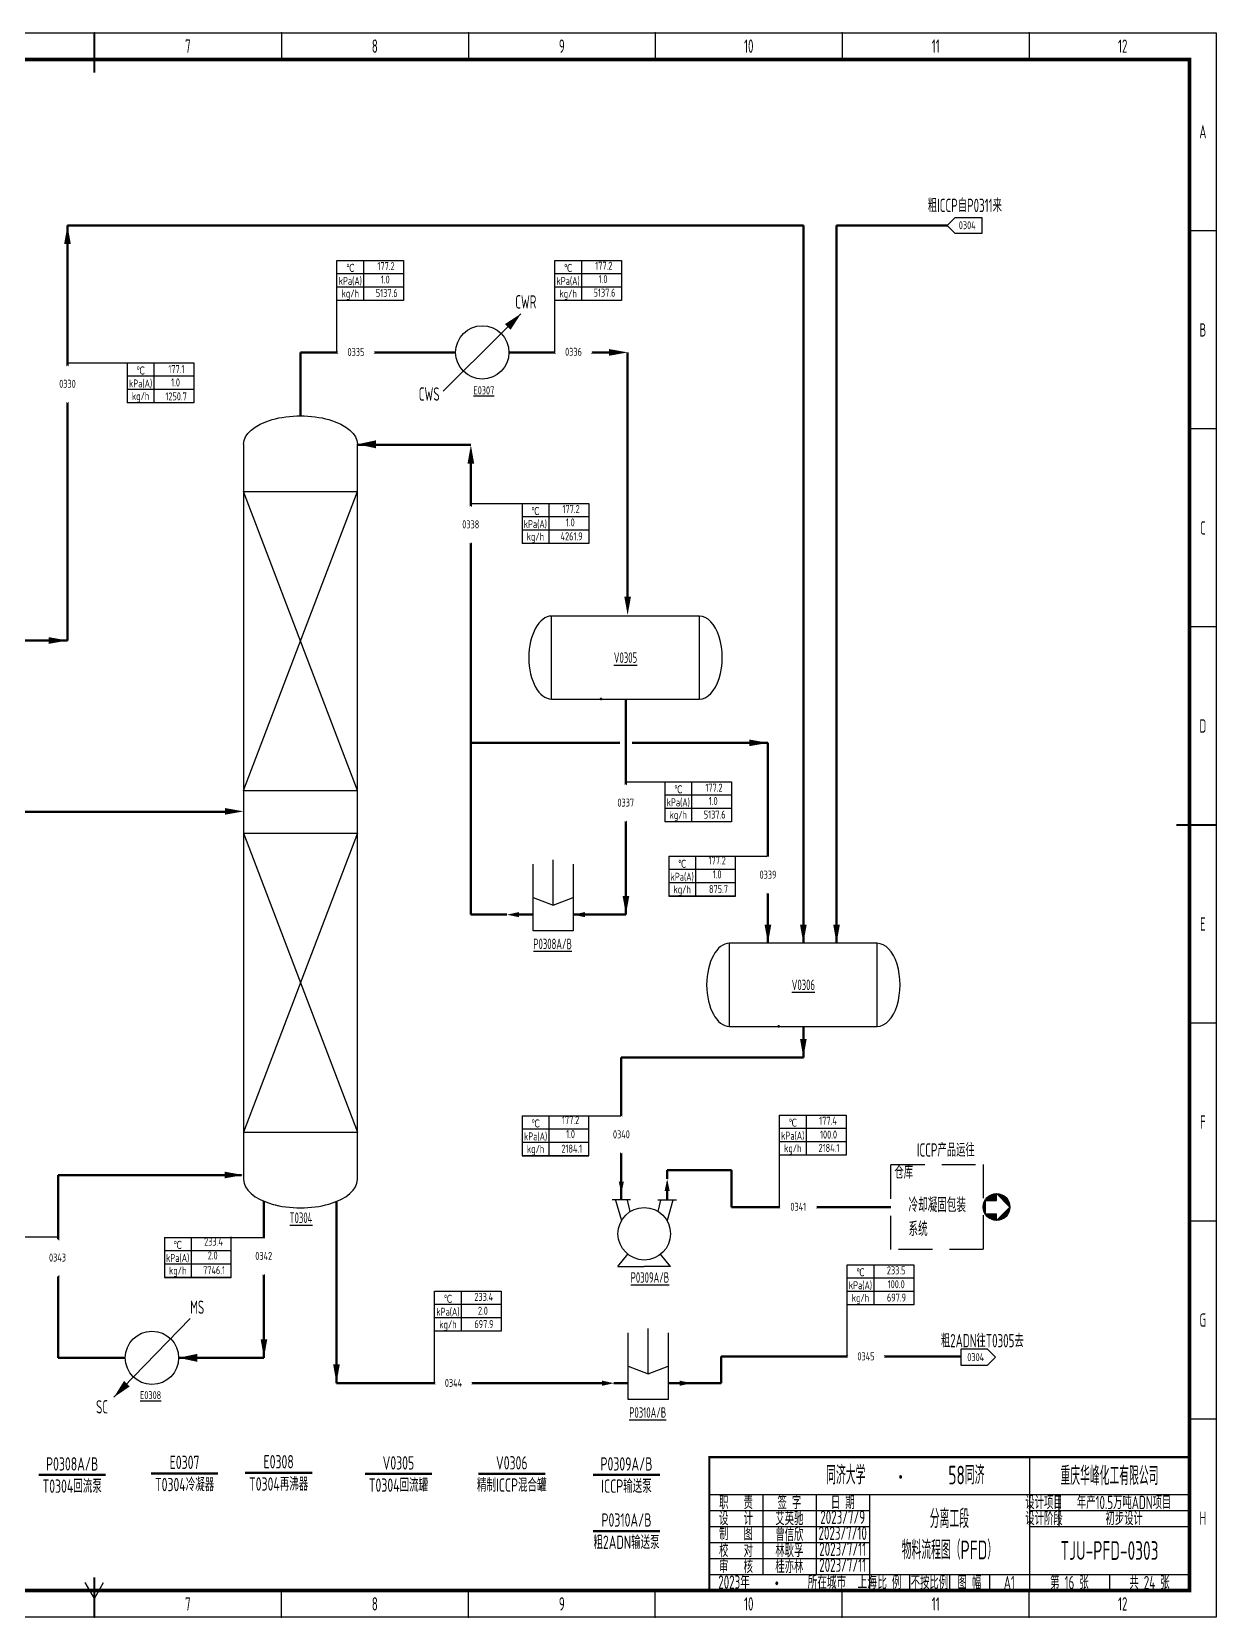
# Model space of a CAD drawing. Header units: millimetres. Extents: x 442 to 10185, y 1370 to 5122.
# Drawn here: x 3506 to 3950, y 2165 to 2760 of the extents above; entities that cross this region are included whole.
import ezdxf

# ---------------------------------------------------------------- set-up
doc = ezdxf.new("R2010")
doc.units = ezdxf.units.MM
doc.set_wipeout_variables(frame=1)
doc.linetypes.add('DASHED', pattern=[19.05, 12.7, -6.35])
for name, color, linetype, lineweight in [('01-主物流线-粗实线', 132, 'Continuous', 80), ('03-设备外轮廓线-细实线', 7, 'Continuous', 25), ('04-设备内部件-细实线', 181, 'Continuous', 25), ('05-图框与标题栏', 7, 'Continuous', 25), ('06-箭头', 7, 'Continuous', 25), ('07-箭头', 7, 'Continuous', 25), ('08-进出物流标志', 7, 'Continuous', 25), ('09-文本', 7, 'Continuous', 25), ('10-流股代号', 21, 'Continuous', 25), ('12-设备位号线', 7, 'Continuous', 80), ('15-物流表及物流信息标识', 7, 'Continuous', 25), ('17-文字（修改）', 7, 'Continuous', 15)]:
    doc.layers.add(name, color=color, linetype=linetype, lineweight=lineweight)
doc.layers.add('TITLE', color=7, linetype='Continuous')
doc.styles.add('3-gbcbig', font='gbenor.shx', dxfattribs={"width": 0.7, "height": 3, "bigfont": 'gbcbig.shx'})
doc.styles.add('5-gbcbig', font='gbenor.shx', dxfattribs={"width": 0.7, "height": 5, "bigfont": 'gbcbig.shx'})
doc.styles.add('7-gbcbig', font='gbenor.shx', dxfattribs={"width": 0.7, "height": 7, "bigfont": 'gbcbig.shx'})
doc.styles.get("Standard").update_dxf_attribs({"font": 'arial.ttf'})

# ---------------------------------------------------------------- blocks, each defined once
blk = doc.blocks.new('箭头')
at = {"layer": '07-箭头'}
blk.add_lwpolyline([(0, 0, 0, 2.5, 0), (-7, 0, 2.5, 2.5, 0)], format="xyseb", dxfattribs=at)

msp = doc.modelspace()

# ---------------------------------------------------------------- hatches: boundary and pattern name
at = {"layer": '08-进出物流标志'}
h = msp.add_hatch(dxfattribs=at)
h.set_pattern_fill('ANSI31', color=256, scale=0.1)
h.set_pattern_definition([(45, (1589.60847, 2900.49043), (-0.224506403, 0.224506403), [])])
h.paths.add_polyline_path([(3867.37, 2321.67), (3867.37, 2324.17, 0.267949), (3863.04, 2321.67)])
h.paths.add_polyline_path([(3863.04, 2321.67, 0.131652), (3862.37, 2319.17, 0.131652), (3863.04, 2316.67)])
h.paths.add_polyline_path([(3863.04, 2316.67, 0.267949), (3867.37, 2314.17), (3867.37, 2316.67)])
h.paths.add_polyline_path([(3867.37, 2314.17, 0.414214), (3872.37, 2319.17)])
h.paths.add_polyline_path([(3867.37, 2324.17), (3872.37, 2319.17, 0.414214)])

# ---------------------------------------------------------------- linework, layer by layer
for p, q in [((3848.89, 2687.18), (3851.89, 2690.18)), ((3851.89, 2690.18), (3861.89, 2690.18)), ((3861.89, 2690.18), (3861.89, 2684.18)), ((3851.89, 2684.18), (3848.89, 2687.18)), ((3861.89, 2684.18), (3851.89, 2684.18)), ((3585.12, 2605.11), (3585.12, 2329.52)), ((3627.78, 2329.52), (3627.78, 2605.11)), ((3700.59, 2509.56), (3755.96, 2509.56)), ((3767.26, 2386.89), (3822.63, 2386.89)), ((3730.18, 2321.81), (3723.24, 2321.81)), ((3724.53, 2321.79), (3726.78, 2314.05)), ((3730.05, 2317.46), (3729.04, 2321.79)), ((3740.43, 2321.81), (3747.36, 2321.81)), ((3740.55, 2317.46), (3741.57, 2321.79)), ((3746.07, 2321.79), (3743.83, 2314.05)), ((3864.02, 2265.82), (3854.02, 2265.82)), ((3854.02, 2265.82), (3854.02, 2259.82)), ((3867.02, 2262.82), (3864.02, 2265.82)), ((3864.02, 2259.82), (3867.02, 2262.82)), ((3854.02, 2259.82), (3864.02, 2259.82))]:
    msp.add_line(p, q)
msp.add_lwpolyline([(3627.78, 2605.11, 0, 3, 0), (3634.78, 2605.11, 3, 3, 0)], format="xyseb")
at = {"extrusion": (0, 0, -1)}
msp.add_ellipse((3606.45, 2605.11), major_axis=(-21.33, 0), ratio=0.5, start_param=0, end_param=3.141593, dxfattribs=at)
for centre, start_param, end_param in [((3606.45, 2329.52), 0, 3.141593), ((3606.32, 2329.54), 0.880765, 1.197941)]:
    msp.add_ellipse(centre, major_axis=(-21.33, 0), ratio=0.5, start_param=start_param, end_param=end_param)
at = {"layer": '01-主物流线-粗实线'}
for p, q in [((3519.1, 2687.18), (3794.94, 2687.18)), ((3519.1, 2531.55), (3519.1, 2687.18)), ((3794.94, 2687.18), (3794.94, 2418.03)), ((3807.38, 2687.18), (3807.38, 2418.03)), ((3807.38, 2687.18), (3848.89, 2687.18)), ((3606.45, 2639.56), (3608.43, 2639.56)), ((3606.45, 2615.77), (3606.45, 2639.56)), ((3608.43, 2639.56), (3640.02, 2639.56)), ((3640.02, 2639.56), (3652.11, 2639.57)), ((3652.11, 2639.57), (3664.59, 2639.57)), ((3684.59, 2639.56), (3722.12, 2639.56)), ((3729.07, 2548.04), (3729.07, 2639.56)), ((3670.31, 2604.86), (3627.78, 2604.86)), ((3670.31, 2528.87), (3670.31, 2597.86)), ((3451.14, 2531.55), (3519.1, 2531.55)), ((3670.31, 2428.78), (3670.31, 2528.87)), ((3728.44, 2509.34), (3728.44, 2435.89)), ((3670.31, 2493.18), (3726.13, 2493.18)), ((3730.82, 2493.18), (3781.66, 2493.18)), ((3781.66, 2493.18), (3781.66, 2418.03)), ((3493.5, 2467.29), (3578.12, 2467.29)), ((3728.44, 2428.78), (3728.44, 2435.89)), ((3670.31, 2428.78), (3683.85, 2428.78)), ((3688.31, 2428.78), (3693.62, 2428.78)), ((3728.44, 2428.78), (3708.62, 2428.78)), ((3794.94, 2386.89), (3794.94, 2375.18)), ((3794.94, 2375.18), (3726.71, 2375.18)), ((3726.71, 2375.18), (3726.71, 2359.27)), ((3726.71, 2359.27), (3726.71, 2329.68)), ((3743.89, 2329.68), (3743.89, 2332.99)), ((3743.89, 2332.99), (3767.97, 2332.99)), ((3767.97, 2332.99), (3767.97, 2319.17)), ((3515.61, 2331.16), (3584.37, 2331.16)), ((3515.61, 2306.48), (3515.61, 2331.16)), ((3726.71, 2321.81), (3726.71, 2329.68)), ((3743.89, 2321.81), (3743.89, 2326.7)), ((3592.74, 2321.32), (3592.74, 2306.48)), ((3619.9, 2321.24), (3619.93, 2253.16)), ((3767.97, 2319.17), (3827.74, 2319.17)), ((3515.62, 2262.62), (3515.62, 2294.88)), ((3592.75, 2294.88), (3592.75, 2262.62)), ((3540.78, 2262.62), (3515.62, 2262.62)), ((3573.52, 2262.62), (3560.78, 2262.62)), ((3592.75, 2262.62), (3573.52, 2262.62)), ((3764.09, 2263.09), (3853.87, 2263.07)), ((3764.09, 2253.11), (3764.09, 2263.09)), ((3619.9, 2253.16), (3719.5, 2253.11)), ((3705.96, 2253.11), (3719.5, 2253.11)), ((3723.96, 2253.11), (3729.27, 2253.11)), ((3764.09, 2253.11), (3744.27, 2253.11))]:
    msp.add_line(p, q, dxfattribs=at)
for p in [(3719.05, 2509.56), (3785.71, 2386.89)]:
    msp.add_point(p, dxfattribs=at)
at = {"layer": '03-设备外轮廓线-细实线'}
for p, q in [((3681.66, 2646.64), (3689.09, 2654.07)), ((3659.94, 2625.01), (3681.7, 2646.6)), ((3755.96, 2540.7), (3700.59, 2540.7)), ((3693.62, 2422.66), (3693.62, 2447.66)), ((3701.12, 2432.29), (3701.12, 2449.29)), ((3708.62, 2447.66), (3708.62, 2422.66)), ((3693.62, 2435.16), (3701.12, 2432.29)), ((3701.12, 2432.29), (3708.62, 2435.16)), ((3708.62, 2422.66), (3693.62, 2422.66)), ((3822.63, 2418.03), (3767.26, 2418.03)), ((3725.46, 2296.84), (3729.16, 2301.45)), ((3725.46, 2296.84), (3735.3, 2296.84)), ((3745.14, 2296.84), (3735.3, 2296.84)), ((3745.14, 2296.84), (3741.45, 2301.45)), ((3543.82, 2255.44), (3565.04, 2277.35)), ((3736.77, 2256.62), (3736.77, 2273.62)), ((3729.27, 2246.99), (3729.27, 2271.99)), ((3744.27, 2271.99), (3744.27, 2246.99)), ((3543.82, 2255.44), (3536.52, 2247.89)), ((3729.27, 2259.49), (3736.77, 2256.62)), ((3736.77, 2256.62), (3744.27, 2259.49)), ((3744.27, 2246.99), (3729.27, 2246.99))]:
    msp.add_line(p, q, dxfattribs=at)
at = {"layer": '03-设备外轮廓线-细实线', "linetype": 'DASHED'}
msp.add_lwpolyline([(3827.74, 2335.15), (3862.37, 2335.15), (3862.37, 2303.19), (3827.74, 2303.19)], close=True, dxfattribs=at)
at = {"layer": '03-设备外轮廓线-细实线'}
for centre, radius in [((3674.59, 2639.57), 10), ((3735.3, 2309.14), 9.84), ((3550.78, 2262.62), 10)]:
    msp.add_circle(centre, radius, dxfattribs=at)
for centre, start_param, end_param in [((3700.59, 2525.13), 3.141593, 6.283185), ((3755.96, 2525.13), 0, 3.141593), ((3767.26, 2402.46), 3.141593, 6.283185), ((3822.63, 2402.46), 0, 3.141593)]:
    msp.add_ellipse(centre, major_axis=(0, -15.57), ratio=0.550347, start_param=start_param, end_param=end_param, dxfattribs=at)
at = {"layer": '04-设备内部件-细实线'}
for p, q in [((3585.12, 2587.36), (3627.78, 2587.36)), ((3585.12, 2475.3), (3627.78, 2587.36)), ((3627.78, 2475.3), (3585.12, 2587.36)), ((3700.59, 2509.56), (3700.59, 2540.7)), ((3755.96, 2509.56), (3755.96, 2540.7)), ((3585.12, 2475.3), (3627.78, 2475.3)), ((3585.12, 2459.32), (3627.78, 2459.32)), ((3585.12, 2459.32), (3627.78, 2347.27)), ((3627.78, 2459.32), (3585.12, 2347.27)), ((3767.26, 2386.89), (3767.26, 2418.03)), ((3822.63, 2386.89), (3822.63, 2418.03)), ((3585.12, 2347.27), (3627.78, 2347.27))]:
    msp.add_line(p, q, dxfattribs=at)
at = {"layer": '05-图框与标题栏'}
for p, q in [((3599.27, 2759.38), (3599.27, 2749.38)), ((3669.36, 2759.38), (3669.36, 2749.38)), ((3739.44, 2759.38), (3739.44, 2749.38)), ((3809.52, 2759.38), (3809.52, 2749.38)), ((3879.61, 2759.38), (3879.61, 2749.38)), ((3949.69, 2685.13), (3939.69, 2685.13)), ((3949.69, 2610.88), (3939.69, 2610.88)), ((3949.69, 2536.63), (3939.69, 2536.63)), ((3949.69, 2388.13), (3939.69, 2388.13)), ((3949.69, 2313.88), (3939.69, 2313.88)), ((3949.69, 2239.63), (3939.69, 2239.63)), ((3879.69, 2225.38), (3879.69, 2175.38)), ((3759.69, 2211.38), (3939.69, 2211.38)), ((3779.69, 2211.38), (3779.69, 2181.38)), ((3799.69, 2211.38), (3799.69, 2181.38)), ((3819.69, 2211.38), (3819.69, 2175.38)), ((3890.69, 2211.38), (3890.69, 2199.38)), ((3759.69, 2205.38), (3819.69, 2205.38)), ((3879.69, 2205.38), (3939.69, 2205.38)), ((3759.69, 2199.38), (3819.69, 2199.38)), ((3879.69, 2199.38), (3939.69, 2199.38)), ((3759.69, 2193.38), (3819.69, 2193.38)), ((3759.69, 2187.38), (3819.69, 2187.38)), ((3529.19, 2172.38), (3525.72, 2178.38)), ((3529.19, 2172.38), (3532.65, 2178.38)), ((3759.69, 2181.38), (3939.69, 2181.38)), ((3834.69, 2181.38), (3834.69, 2175.38)), ((3849.69, 2181.38), (3849.69, 2175.38)), ((3864.69, 2181.38), (3864.69, 2175.38)), ((3909.69, 2181.38), (3909.69, 2175.38)), ((3599.27, 2165.38), (3599.27, 2175.38)), ((3669.36, 2165.38), (3669.36, 2175.38)), ((3739.44, 2165.38), (3739.44, 2175.38)), ((3809.52, 2165.38), (3809.52, 2175.38)), ((3879.61, 2165.38), (3879.61, 2175.38))]:
    msp.add_line(p, q, dxfattribs=at)
at = {"layer": '05-图框与标题栏', "const_width": 0.8}
for points in [[(3529.19, 2759.38), (3529.19, 2744.38)], [(3949.69, 2462.38), (3934.69, 2462.38)], [(3939.69, 2225.38), (3759.69, 2225.38), (3759.69, 2175.38)], [(3529.19, 2165.38), (3529.19, 2180.38)]]:
    msp.add_lwpolyline(points, dxfattribs=at)
at = {"layer": '05-图框与标题栏', "const_width": 1.4}
msp.add_lwpolyline([(3133.69, 2749.38), (3133.69, 2175.38), (3939.69, 2175.38), (3939.69, 2749.38)], close=True, dxfattribs=at)
at = {"layer": '05-图框与标题栏'}
for p in [(3529.19, 2759.38), (3529.19, 2759.38), (3529.19, 2759.38), (3599.27, 2759.38), (3599.27, 2759.38), (3599.27, 2759.38), (3669.36, 2759.38), (3669.36, 2759.38), (3669.36, 2759.38), (3739.44, 2759.38), (3739.44, 2759.38), (3739.44, 2759.38), (3809.52, 2759.38), (3809.52, 2759.38), (3809.52, 2759.38), (3879.61, 2759.38), (3879.61, 2759.38), (3879.61, 2759.38), (3949.69, 2685.13), (3949.69, 2610.88), (3949.69, 2536.63), (3949.69, 2462.38), (3949.69, 2388.13), (3949.69, 2313.88), (3949.69, 2239.63), (3529.19, 2165.38), (3599.27, 2165.38), (3669.36, 2165.38), (3739.44, 2165.38), (3809.52, 2165.38), (3879.61, 2165.38)]:
    msp.add_point(p, dxfattribs=at)
at = {"layer": '06-箭头'}
for points in [[(3689.09, 2654.07, 0, 3, 0), (3684.14, 2649.12, 3, 3, 0)], [(3683.85, 2428.78, 0, 1.91, 0), (3688.31, 2428.78, 1.91, 1.91, 0)], [(3708.62, 2428.78, 0, 1.91, 0), (3713.08, 2428.78, 1.91, 1.91, 0)], [(3726.71, 2324.21, 0, 1.91, 0), (3726.71, 2328.67, 1.91, 1.91, 0)], [(3743.89, 2329.68, 0, 1.91, 0), (3743.89, 2325.22, 1.91, 1.91, 0)], [(3560.78, 2262.62, 0, 3, 0), (3567.78, 2262.62, 3, 3, 0)], [(3536.52, 2247.89, 0, 3, 0), (3541.39, 2252.92, 3, 3, 0)], [(3723.96, 2253.11, 0, 1.91, 0), (3719.5, 2253.11, 1.91, 1.91, 0)], [(3753.08, 2253.11, 0, 1.91, 0), (3748.62, 2253.11, 1.91, 1.91, 0)]]:
    msp.add_lwpolyline(points, format="xyseb", dxfattribs=at)
at = {"layer": '08-进出物流标志'}
for p, q in [((3863.04, 2321.67), (3863.04, 2316.67)), ((3863.04, 2321.67), (3867.37, 2321.67)), ((3867.37, 2324.17), (3872.37, 2319.17)), ((3867.37, 2321.67), (3867.37, 2324.17)), ((3863.04, 2316.67), (3867.37, 2316.67)), ((3872.37, 2319.17), (3867.37, 2314.17)), ((3867.37, 2314.17), (3867.37, 2316.67))]:
    msp.add_line(p, q, dxfattribs=at)
msp.add_circle((3867.37, 2319.17), 5, dxfattribs=at)
at = {"layer": '12-设备位号线'}
for p, q in [((3533.36, 2218.71), (3508.36, 2218.71)), ((3575.5, 2219.31), (3550.5, 2219.31)), ((3610.76, 2219.52), (3585.76, 2219.52)), ((3655.66, 2219.1), (3630.66, 2219.1)), ((3698.15, 2219.1), (3673.15, 2219.1)), ((3741.15, 2218.71), (3716.15, 2218.71)), ((3741.15, 2197.67), (3716.15, 2197.67))]:
    msp.add_line(p, q, dxfattribs=at)
at = {"layer": '15-物流表及物流信息标识'}
for p, q in [((3620.12, 2674.07), (3645.12, 2674.07)), ((3630.12, 2674.07), (3630.12, 2659.07)), ((3645.12, 2674.07), (3645.12, 2659.07)), ((3701.76, 2674.04), (3726.76, 2674.04)), ((3711.76, 2674.04), (3711.76, 2659.04)), ((3726.76, 2674.04), (3726.76, 2659.04)), ((3645.12, 2669.07), (3620.12, 2669.07)), ((3726.76, 2669.04), (3701.76, 2669.04)), ((3645.12, 2664.07), (3620.12, 2664.07)), ((3645.12, 2659.07), (3620.12, 2659.07)), ((3726.76, 2664.04), (3701.76, 2664.04)), ((3726.76, 2659.04), (3701.76, 2659.04)), ((3541.51, 2635.61), (3566.51, 2635.61)), ((3541.51, 2635.61), (3541.51, 2620.61)), ((3551.51, 2635.61), (3551.51, 2620.61)), ((3566.51, 2635.61), (3566.51, 2620.61)), ((3566.51, 2630.61), (3541.51, 2630.61)), ((3566.51, 2625.61), (3541.51, 2625.61)), ((3566.51, 2620.61), (3541.51, 2620.61)), ((3689.48, 2582.92), (3714.48, 2582.92)), ((3689.48, 2582.92), (3689.48, 2567.92)), ((3699.48, 2582.92), (3699.48, 2567.92)), ((3714.48, 2582.92), (3714.48, 2567.92)), ((3714.48, 2577.92), (3689.48, 2577.92)), ((3714.48, 2572.92), (3689.48, 2572.92)), ((3714.48, 2567.92), (3689.48, 2567.92)), ((3743.05, 2478.59), (3768.05, 2478.59)), ((3743.05, 2478.59), (3743.05, 2463.59)), ((3753.05, 2478.59), (3753.05, 2463.59)), ((3768.05, 2478.59), (3768.05, 2463.59)), ((3768.05, 2473.59), (3743.05, 2473.59)), ((3768.05, 2468.59), (3743.05, 2468.59)), ((3768.05, 2463.59), (3743.05, 2463.59)), ((3744.52, 2450.67), (3781.75, 2450.67)), ((3744.52, 2450.67), (3744.52, 2435.67)), ((3754.52, 2450.67), (3754.52, 2435.67)), ((3769.52, 2435.67), (3769.52, 2450.87)), ((3769.52, 2445.67), (3744.52, 2445.67)), ((3769.52, 2440.67), (3744.52, 2440.67)), ((3769.52, 2435.67), (3744.52, 2435.67)), ((3744.52, 2435.67), (3769.52, 2435.67)), ((3689.57, 2353.33), (3726.8, 2353.33)), ((3689.57, 2353.33), (3689.57, 2338.33)), ((3699.57, 2353.33), (3699.57, 2338.33)), ((3714.57, 2338.33), (3714.57, 2353.53)), ((3785.97, 2353.61), (3810.97, 2353.61)), ((3795.97, 2353.61), (3795.97, 2338.61)), ((3810.97, 2353.61), (3810.97, 2338.61)), ((3714.57, 2348.33), (3689.57, 2348.33)), ((3810.97, 2348.61), (3785.97, 2348.61)), ((3810.97, 2343.61), (3785.97, 2343.61)), ((3714.57, 2343.33), (3689.57, 2343.33)), ((3714.57, 2338.33), (3689.57, 2338.33)), ((3689.57, 2338.33), (3714.57, 2338.33)), ((3810.97, 2338.61), (3785.97, 2338.61)), ((3580.41, 2292.77), (3580.41, 2307.98)), ((3555.41, 2307.77), (3555.41, 2292.77)), ((3580.41, 2302.77), (3555.41, 2302.77)), ((3565.41, 2307.77), (3565.41, 2292.77)), ((3580.41, 2297.77), (3555.41, 2297.77)), ((3811.34, 2297.52), (3836.34, 2297.52)), ((3821.34, 2297.52), (3821.34, 2282.52)), ((3836.34, 2297.52), (3836.34, 2282.52)), ((3580.41, 2292.77), (3555.41, 2292.77)), ((3555.41, 2292.77), (3580.41, 2292.77)), ((3836.34, 2292.52), (3811.34, 2292.52)), ((3656.71, 2287.58), (3681.71, 2287.58)), ((3666.71, 2287.58), (3666.71, 2272.58)), ((3681.71, 2287.58), (3681.71, 2272.58)), ((3836.34, 2287.52), (3811.34, 2287.52)), ((3681.71, 2282.58), (3656.71, 2282.58)), ((3836.34, 2282.52), (3811.34, 2282.52)), ((3681.71, 2277.58), (3656.71, 2277.58)), ((3681.71, 2272.58), (3656.71, 2272.58))]:
    msp.add_line(p, q, dxfattribs=at)
at = {"layer": 'TITLE'}
for p, q in [((3108.69, 2759.38), (3949.69, 2759.38)), ((3949.69, 2759.38), (3949.69, 2165.38)), ((3949.69, 2165.38), (3108.69, 2165.38))]:
    msp.add_line(p, q, dxfattribs=at)

# ---------------------------------------------------------------- block references
at = {"layer": '07-箭头'}
for p, rotation in [((3519.1, 2687.18), 90), ((3670.31, 2604.86), 90), ((3729.07, 2541.04), 270), ((3728.44, 2428.78), 270), ((3781.66, 2418.03), 270), ((3794.94, 2418.03), 270), ((3807.38, 2418.03), 270), ((3794.94, 2375.18), 270), ((3592.75, 2262.62), 270), ((3619.93, 2253.16), 270)]:
    msp.add_blockref('箭头', p, dxfattribs=dict(at, rotation=rotation))
for p in [(3729.12, 2639.56), (3519.1, 2531.55), (3781.66, 2493.18), (3585.12, 2467.49), (3584.99, 2331.16)]:
    msp.add_blockref('箭头', p, dxfattribs=at)

# ---------------------------------------------------------------- texts
at = {"color": 5, "char_height": 5, "width": 65.9276, "attachment_point": 5, "style": '5-gbcbig'}
for s, insert in [('CWR', (3690.9, 2658.51)), ('CWS', (3654.69, 2623.96))]:
    msp.add_mtext(s, dxfattribs=dict(at, insert=insert))
at = {"attachment_point": 5, "style": '3-gbcbig'}
for s, width, gutter_width, heights, insert, char_height in [('{\\LE0307}', 12.7249, 35, [0], (3675.18, 2625.33), 3), ('{\\LV0305}', 16.7749, 46.14, [16.01], (3728.27, 2525.13), 3.955), ('{\\LP0308A/B}', 16.7749, 46.14, [16.01], (3700.95, 2417.8), 3.9548), ('{\\LV0306}', 16.7749, 46.14, [16.01], (3794.94, 2402.46), 3.955), ('{\\LT0304}', 16.7749, 46.14, [16.01], (3606.65, 2315.14), 3.955), ('{\\LP0309A/B}', 16.7749, 46.14, [16.01], (3737.43, 2292.74), 3.9548), ('{\\LE0308}', 12.7249, 35, [0], (3550.26, 2248.62), 3), ('{\\LP0310A/B}', 16.7749, 46.14, [16.01], (3736.6, 2242.13), 3.9548)]:
    msp.add_mtext_dynamic_manual_height_columns(s, width=width, gutter_width=gutter_width, heights=heights, dxfattribs=dict(at, insert=insert, char_height=char_height))
at = {"color": 1, "char_height": 5, "width": 65.9276, "attachment_point": 5, "style": '5-gbcbig'}
for s, insert in [('MS', (3567.72, 2281.61)), ('SC', (3532.07, 2244.25))]:
    msp.add_mtext(s, dxfattribs=dict(at, insert=insert))
at = {"layer": '03-设备外轮廓线-细实线', "insert": (3834.35, 2322.64), "char_height": 5.4, "attachment_point": 1, "style": '5-gbcbig'}
msp.add_mtext_dynamic_manual_height_columns('冷却凝固包装系统', width=23.2937, gutter_width=15, heights=[0], dxfattribs=at)
at = {"layer": '05-图框与标题栏', "attachment_point": 5}
for s, width, heights, insert, char_height, style in [('7', 70.0833, [0], (3564.23, 2754.38), 5, '5-gbcbig'), ('8', 70.0833, [0], (3634.31, 2754.38), 5, '5-gbcbig'), ('9', 70.0833, [0], (3704.4, 2754.38), 5, '5-gbcbig'), ('10', 70.0833, [0], (3774.48, 2754.38), 5, '5-gbcbig'), ('11', 70.0833, [0], (3844.56, 2754.38), 5, '5-gbcbig'), ('12', 70.0833, [0], (3914.65, 2754.38), 5, '5-gbcbig'), ('A', 10, [0], (3944.69, 2722.26), 5, '5-gbcbig'), ('B', 10, [0], (3944.69, 2648.01), 5, '5-gbcbig'), ('C', 10, [0], (3944.69, 2573.76), 5, '5-gbcbig'), ('D', 10, [0], (3944.69, 2499.51), 5, '5-gbcbig'), ('E', 10, [0], (3944.69, 2425.26), 5, '5-gbcbig'), ('F', 10, [0], (3944.69, 2351.01), 5, '5-gbcbig'), ('G', 10, [0], (3944.69, 2276.76), 5, '5-gbcbig'), ('重庆华峰化工有限公司', 60, [0], (3909.69, 2218.38), 7, '7-gbcbig'), ('职   责', 20, [0], (3769.69, 2208.38), 5, '5-gbcbig'), ('签 字', 20, [0], (3789.69, 2208.38), 5, '5-gbcbig'), ('日 期', 20, [0], (3809.69, 2208.38), 5, '5-gbcbig'), ('设计项目', 15, [0], (3885.14, 2208.38), 5, '5-gbcbig'), ('设   计', 20, [0], (3769.69, 2202.38), 5, '5-gbcbig'), ('艾英驰', 20, [0], (3789.69, 2202.38), 5, '5-gbcbig'), ('2023/7/9', 20, [0], (3809.69, 2202.88), 5, '5-gbcbig'), ('设计阶段', 15, [0], (3885.14, 2202.38), 5, '5-gbcbig'), ('H', 10, [0], (3944.69, 2202.51), 5, '5-gbcbig'), ('制   图', 20, [0], (3769.69, 2196.75), 5, '5-gbcbig'), ('曾信欣', 20, [0], (3789.69, 2196.38), 5, '5-gbcbig'), ('2023/7/10', 20, [0], (3809.69, 2196.88), 5, '5-gbcbig'), ('校   对', 20, [0], (3769.69, 2190.38), 5, '5-gbcbig'), ('林耿孚', 20, [0], (3789.69, 2190.38), 5, '5-gbcbig'), ('2023/7/11', 20, [0], (3809.69, 2190.88), 5, '5-gbcbig'), ('TJU-PFD-0303', 60, [12.52], (3909.69, 2190.38), 7, '7-gbcbig'), ('审   核', 20, [0], (3769.69, 2184.38), 5, '5-gbcbig'), ('桂亦林', 20, [0], (3789.69, 2184.38), 5, '5-gbcbig'), ('2023/7/11', 20, [0], (3809.69, 2184.88), 5, '5-gbcbig'), ('比 例', 15, [0], (3827.19, 2178.38), 5, '5-gbcbig'), ('不按比例', 15, [0], (3842.19, 2178.38), 5, '5-gbcbig'), ('图 幅', 15, [0], (3857.19, 2178.38), 5, '5-gbcbig'), ('A1', 14.9167, [0], (3872.15, 2178.38), 5, '5-gbcbig'), ('第 16 张', 30, [0], (3894.69, 2178.38), 5, '5-gbcbig'), ('共 24 张', 30, [0], (3924.69, 2178.38), 5, '5-gbcbig'), ('7', 70.0833, [0], (3564.23, 2170.38), 5, '5-gbcbig'), ('8', 70.0833, [0], (3634.31, 2170.38), 5, '5-gbcbig'), ('9', 70.0833, [0], (3704.4, 2170.38), 5, '5-gbcbig'), ('10', 70.0833, [0], (3774.48, 2170.38), 5, '5-gbcbig'), ('11', 70.0833, [0], (3844.56, 2170.38), 5, '5-gbcbig'), ('12', 70.0833, [0], (3914.65, 2170.38), 5, '5-gbcbig')]:
    msp.add_mtext_dynamic_manual_height_columns(s, width=width, gutter_width=25, heights=heights, dxfattribs=dict(at, insert=insert, char_height=char_height, style=style))
at = {"layer": '05-图框与标题栏'}
for s, insert, char_height, width, attachment_point, style in [('\\pi5.78018;同济大学             ', (3797.72, 2218.66), 7, 32.2593, 4, '7-gbcbig'), ('58同济          ', (3856.06, 2218.66), 7, 32.2593, 5, '7-gbcbig'), (' 2023{\\W0.8;年          所在城市  上海}', (3761.16, 2178.54), 5, 67.5295, 4, '5-gbcbig'), ('{\\fFangSong|b0|i0|c134|p49;\\W0.8;·}', (3782.26, 2180.52), 5, 18.9039, 1, '5-gbcbig')]:
    msp.add_mtext(s, dxfattribs=dict(at, insert=insert, char_height=char_height, width=width, attachment_point=attachment_point, style=style))
at = {"layer": '05-图框与标题栏', "insert": (3828.68, 2220.39), "char_height": 5, "width": 31.5065, "attachment_point": 1}
msp.add_mtext('{\\fFangSong|b0|i0|c134|p49;\\W0.8;·}', dxfattribs=at)
at = {"layer": '09-文本'}
for s, width, gutter_width, heights, insert, char_height, attachment_point, style in [('粗ICCP自P0311来', 40, 12.5, [0], (3841.6, 2694.67), 5, 4, '5-gbcbig'), ('0304', 40, 12.5, [0], (3856.37, 2687.24), 3, 5, '3-gbcbig'), ('\\pi8.43095;ICCP产品运往仓库', 31.531, 15, [0], (3829.07, 2343.06), 5, 1, '5-gbcbig'), ('\\pi8.65075;粗2ADN往T0305去', 40, 12.5, [5.33], (3837.84, 2269.06), 5, 4, '5-gbcbig'), ('0304', 40, 12.5, [0], (3859.55, 2262.88), 3, 5, '3-gbcbig'), ('{\\W0.75;P0308A/B\\P\\A1;T0304回流泵}', 59.0038, 12.5, [13.77], (3520.86, 2218.68), 5, 5, '5-gbcbig'), ('{\\W0.75;E0307\\A1;\\PT0304冷凝器}', 59.0038, 12.5, [13.77], (3563, 2219.28), 5, 5, '5-gbcbig'), ('{\\W0.75;E0308\\P\\A1;T0304再沸器}', 59.0038, 12.5, [13.77], (3598.26, 2219.49), 5, 5, '5-gbcbig'), ('{\\W0.75;V0305\\P\\A1;T0304回流罐}', 59.0038, 12.5, [13.77], (3643.16, 2219.07), 5, 5, '5-gbcbig'), ('{\\W0.75;V0306\\P\\A1;精制ICCP混合罐}', 59.0038, 12.5, [13.77], (3685.65, 2219.07), 5, 5, '5-gbcbig'), ('{\\W0.75;P0309A/B\\P\\A1;ICCP输送泵}', 59.0038, 12.5, [13.77], (3728.65, 2218.68), 5, 5, '5-gbcbig'), ('年产10.5万吨ADN项目', 49.0599, 35, [0], (3915.16, 2208.38), 5, 5, '5-gbcbig'), ('{\\W0.75;P0310A/B\\P\\A1;粗2ADN输送泵}', 59.0038, 12.5, [13.77], (3728.65, 2197.65), 5, 5, '5-gbcbig'), ('分离工段\\P物料流程图（PFD）', 60, 12.5, [0], (3849.69, 2196.38), 7, 5, '7-gbcbig'), ('初步设计', 48.9999, 12.5, [0], (3915.19, 2202.38), 5, 5, '5-gbcbig')]:
    msp.add_mtext_dynamic_manual_height_columns(s, width=width, gutter_width=gutter_width, heights=heights, dxfattribs=dict(at, insert=insert, char_height=char_height, attachment_point=attachment_point, style=style))
at = {"layer": '15-物流表及物流信息标识', "char_height": 3, "style": '3-gbcbig'}
for s, width, insert, attachment_point in [('℃', 10, (3625.12, 2671.22), 5), ('\\pi5.17245;177.2', 15, (3630.12, 2673.41), 1), ('℃', 10, (3706.76, 2671.19), 5), ('\\pi5.17245;177.2', 15, (3711.76, 2673.55), 1), ('kPa(A)', 10, (3625.12, 2666.22), 5), ('\\pi6.44931;1.0', 15, (3630.12, 2668.41), 1), ('kPa(A)', 10, (3706.76, 2666.19), 5), ('\\pi6.44931;1.0', 15, (3711.76, 2668.55), 1), ('kg/h', 10, (3625.12, 2661.22), 5), ('\\pi4.56909;5137.6', 15, (3630.12, 2663.33), 1), ('kg/h', 10, (3706.76, 2661.19), 5), ('\\pi4.56909;5137.6', 15, (3711.76, 2663.46), 1), ('kPa(A)', 10, (3546.51, 2627.76), 5), ('℃', 10, (3546.51, 2632.76), 5), ('\\pi5.4;177.1', 15, (3551.51, 2634.81), 1), ('\\pi6.44931;1.0', 15, (3551.51, 2629.81), 1), ('kg/h', 10, (3546.51, 2622.76), 5), ('\\pi1.5;1250.7^I', 15, (3554.31, 2624.57), 1), ('℃', 10, (3694.48, 2580.07), 5), ('\\pi5.17245;177.2', 15, (3699.48, 2582.34), 1), ('kPa(A)', 10, (3694.48, 2575.07), 5), ('\\pi6.44931;1.0', 15, (3699.48, 2577.34), 1), ('kg/h', 10, (3694.48, 2570.07), 5), ('\\pi4.46236;4261.9', 15, (3699.48, 2572.12), 1), ('℃', 10, (3748.05, 2475.74), 5), ('\\pi5.17245;177.2', 15, (3753.05, 2477.88), 1), ('kPa(A)', 10, (3748.05, 2470.74), 5), ('\\pi6.44931;1.0', 15, (3753.05, 2472.88), 1), ('kg/h', 10, (3748.05, 2465.74), 5), ('\\pi4.56909;5137.6', 15, (3753.05, 2467.79), 1), ('kPa(A)', 10, (3749.52, 2442.82), 5), ('℃', 10, (3749.52, 2447.82), 5), ('kg/h', 10, (3749.52, 2437.82), 5), ('\\pi5.05;875.7', 15, (3754.52, 2439.87), 1), ('℃', 10, (3694.57, 2350.48), 5), ('℃', 10, (3790.97, 2350.76), 5), ('kPa(A)', 10, (3694.57, 2345.48), 5), ('kPa(A)', 10, (3790.97, 2345.76), 5), ('kg/h', 10, (3694.57, 2340.48), 5), ('\\pi4.67778;2184.1', 15, (3699.57, 2342.53), 1), ('kg/h', 10, (3790.97, 2340.76), 5), ('\\pi4.67778;2184.1', 15, (3795.97, 2342.81), 1), ('kPa(A)', 10, (3560.41, 2299.92), 5), ('℃', 10, (3560.41, 2304.92), 5), ('kg/h', 10, (3560.41, 2294.92), 5), ('\\pi4.525;7746.1', 15, (3565.41, 2296.98), 1), ('℃', 10, (3816.34, 2294.67), 5), ('kPa(A)', 10, (3816.34, 2289.67), 5), ('℃', 10, (3661.71, 2284.73), 5), ('kg/h', 10, (3816.34, 2284.67), 5), ('\\pi4.93194;697.9', 15, (3821.34, 2286.72), 1), ('kPa(A)', 10, (3661.71, 2279.73), 5), ('kg/h', 10, (3661.71, 2274.73), 5), ('\\pi4.93194;697.9', 15, (3666.71, 2276.78), 1)]:
    msp.add_mtext_dynamic_manual_height_columns(s, width=width, gutter_width=25, heights=[0], dxfattribs=dict(at, insert=insert, attachment_point=attachment_point))
at = {"layer": '17-文字（修改）', "char_height": 3, "attachment_point": 1, "style": '3-gbcbig'}
for s, insert in [('177.2', (3759.42, 2450.59)), ('\\pi6.44931;1.0', (3754.52, 2445.39)), ('177.2', (3704.47, 2353.24)), ('177.4', (3800.88, 2353.01)), ('\\pi6.44931;1.0', (3699.57, 2348.04)), ('\\pi5.22431;100.0', (3795.97, 2347.81)), ('233.4', (3570.32, 2307.69)), ('\\pi6.25209;2.0', (3565.41, 2302.49)), ('233.5', (3826.24, 2296.93)), ('\\pi5.22431;100.0', (3821.34, 2291.72)), ('233.4', (3671.62, 2286.98)), ('\\pi6.25209;2.0', (3666.71, 2281.78))]:
    msp.add_mtext_dynamic_manual_height_columns(s, width=15, gutter_width=25, heights=[0], dxfattribs=dict(at, insert=insert))

# ---------------------------------------------------------------- next in the draw order: wipeouts: each hides what was drawn before it
for points in [[(3620.15, 2639.59), (3627.22, 2646.66), (3634.29, 2639.59), (3627.22, 2632.52)], [(3701.69, 2639.66), (3708.76, 2646.73), (3715.84, 2639.66), (3708.76, 2632.59)], [(3512.02, 2627.68), (3519.09, 2634.75), (3526.16, 2627.68), (3519.09, 2620.61)], [(3663.18, 2574.99), (3670.25, 2582.06), (3677.33, 2574.99), (3670.25, 2567.92)], [(3721.28, 2470.66), (3728.35, 2477.73), (3735.42, 2470.66), (3728.35, 2463.59)], [(3774.59, 2443.63), (3781.66, 2450.71), (3788.73, 2443.63), (3781.66, 2436.56)], [(3719.64, 2346.29), (3726.71, 2353.36), (3733.78, 2346.29), (3726.71, 2339.22)], [(3785.96, 2319.14), (3793.03, 2326.21), (3800.1, 2319.14), (3793.03, 2312.07)], [(3508.29, 2300.09), (3515.36, 2307.16), (3522.43, 2300.09), (3515.36, 2293.02)], [(3585.58, 2300.7), (3592.65, 2307.77), (3599.72, 2300.7), (3592.65, 2293.63)], [(3811.32, 2263.06), (3818.39, 2270.13), (3825.46, 2263.06), (3818.39, 2255.98)], [(3656.7, 2253.11), (3663.77, 2260.18), (3670.84, 2253.11), (3663.77, 2246.04)]]:
    msp.add_wipeout(points).dxf.layer = '10-流股代号'

# ---------------------------------------------------------------- next in the draw order: linework, layer by layer
at = {"layer": '15-物流表及物流信息标识'}
for p, q in [((3620.12, 2639.62), (3620.12, 2674.07)), ((3701.76, 2639.59), (3701.76, 2674.04)), ((3519.09, 2635.61), (3541.51, 2635.61)), ((3670.26, 2582.92), (3695.33, 2582.92)), ((3728.44, 2478.59), (3743.05, 2478.59)), ((3785.97, 2319.16), (3785.97, 2353.61)), ((3478.12, 2307.94), (3515.36, 2307.94)), ((3555.41, 2307.77), (3592.65, 2307.77)), ((3811.34, 2263.07), (3811.34, 2297.52)), ((3656.71, 2253.13), (3656.71, 2287.58))]:
    msp.add_line(p, q, dxfattribs=at)

# ---------------------------------------------------------------- next in the draw order: texts
at = {"layer": '09-文本', "char_height": 3, "attachment_point": 5, "style": '3-gbcbig'}
for s, width, insert in [('0335', 7.0711, (3627.23, 2639.7)), ('0336', 7.3843, (3708.78, 2639.78)), ('0330', 7.0711, (3519.11, 2627.8)), ('0338', 7.0711, (3670.27, 2575.1)), ('0337', 7.0711, (3728.37, 2470.78)), ('0339', 7.0711, (3781.68, 2443.75)), ('0340', 9.7838, (3726.73, 2346.41)), ('0341', 7.0711, (3793.04, 2319.26)), ('0342', 7.0711, (3592.66, 2300.82)), ('0343', 7.0711, (3515.37, 2300.21)), ('0345', 7.0711, (3818.41, 2263.17)), ('0344', 7.0711, (3663.79, 2253.23))]:
    msp.add_mtext_dynamic_manual_height_columns(s, width=width, gutter_width=12.5, heights=[0], dxfattribs=dict(at, insert=insert))

doc.saveas('drawing.dxf')
